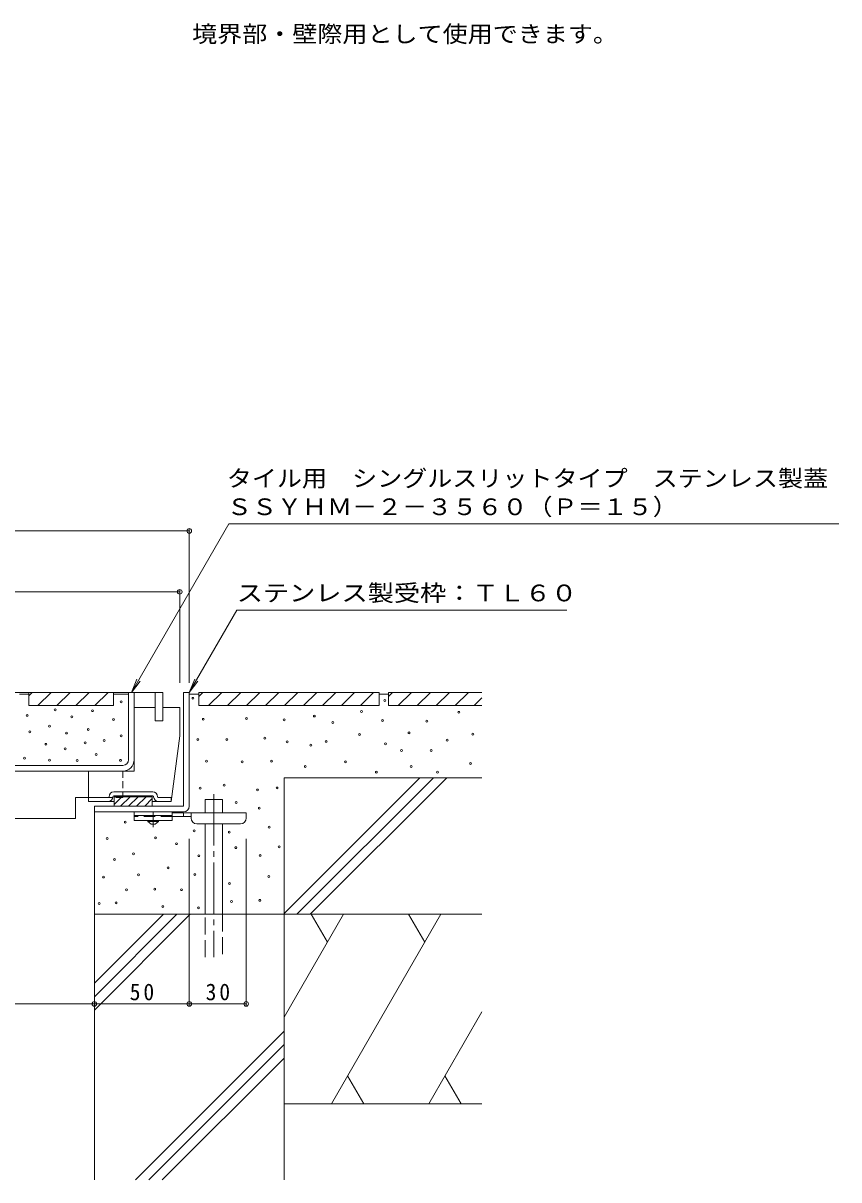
# Model space of a CAD drawing. Units: millimetres at full size, sheet at 1:3. Extents: x -1126 to 1153, y -824 to 816.
# Drawn here: x 682 to 1112, y -620 to -10 of the extents above; entities that cross this region are included whole.
import ezdxf
from ezdxf.enums import TextEntityAlignment as Align

# ---------------------------------------------------------------- set-up
doc = ezdxf.new("R2010")
doc.units = ezdxf.units.MM
doc.header["$LTSCALE"] = 3
doc.header["$PDMODE"] = 32
doc.header["$PDSIZE"] = 2.4
for name, pattern in [('CHAIN1', [8, 5, -1, 1, -1]), ('CHAIN2', [12, 9, -1, 1, -1]), ('DASHED1', [1.8, 1.2, -0.6]), ('DASHED2', [3, 2, -1]), ('DASHED3', [4, 3, -1])]:
    doc.linetypes.add(name, pattern=pattern)
for name, color, linetype, lineweight in [('4-1', 2, 'Continuous', 9), ('4-2', 3, 'Continuous', 9), ('4-3', 4, 'Continuous', 9), ('4-4', 7, 'Continuous', 9), ('4-5', 7, 'Continuous', 9), ('4-6', 6, 'Continuous', 9), ('4-9', 5, 'Continuous', 5), ('4-A', 6, 'Continuous', 9), ('4-C', 2, 'Continuous', 9), ('4-E', 7, 'Continuous', 9), ('D-5', 7, 'Continuous', 9)]:
    doc.layers.add(name, color=color, linetype=linetype, lineweight=lineweight)
doc.styles.add('ＭＳ ゴシック', font='')
doc.styles.get('ＭＳ ゴシック').set_extended_font_data('MS Gothic')

msp = doc.modelspace()

# ---------------------------------------------------------------- linework, layer by layer
at = {"layer": '4-1'}
for p, q in [((766.265, -363.119), (769.265, -363.119)), ((766.265, -423.119), (766.265, -363.119)), ((769.265, -423.119), (769.265, -363.119)), ((766.265, -423.119), (719.265, -423.119)), ((719.265, -426.119), (719.265, -423.119)), ((766.265, -426.119), (719.265, -426.119))]:
    msp.add_line(p, q, dxfattribs=at)
msp.add_arc((766.265, -423.119), 3, 270, 0, dxfattribs=at)
at = {"layer": '4-2'}
for p, q in [((424.265, -363.119), (755.265, -363.119)), ((737.265, -398.619), (737.265, -363.119)), ((740.265, -371.119), (740.265, -363.119)), ((430.265, -401.619), (734.265, -401.619)), ((430.265, -404.619), (734.265, -404.619))]:
    msp.add_line(p, q, dxfattribs=at)
for radius in [3, 6]:
    msp.add_arc((734.265, -398.619), radius, 270, 0, dxfattribs=at)
at = {"layer": '4-3'}
for p, q in [((740.265, -404.619), (740.265, -371.119)), ((740.265, -371.119), (751.265, -371.119)), ((751.265, -378.119), (751.265, -371.119)), ((755.265, -371.119), (764.265, -371.119)), ((755.265, -378.119), (755.265, -371.119)), ((764.265, -386.119), (764.265, -371.119)), ((755.265, -378.119), (751.265, -378.119)), ((764.265, -386.119), (759.765, -420.619)), ((740.265, -404.619), (716.265, -404.619)), ((726.515, -418.619), (716.265, -418.619)), ((729.515, -415.619), (750.015, -415.619)), ((729.515, -417.619), (750.015, -417.619)), ((729.765, -417.619), (729.765, -423.119)), ((749.765, -417.719), (729.765, -417.719)), ((749.765, -417.819), (729.765, -417.819)), ((749.765, -417.919), (729.765, -417.919)), ((749.765, -418.019), (729.765, -418.019)), ((749.765, -418.119), (729.765, -418.119)), ((733.808, -418.119), (729.765, -422.163)), ((738.051, -418.119), (733.051, -423.119)), ((742.294, -418.119), (737.294, -423.119)), ((746.536, -418.119), (741.536, -423.119)), ((749.765, -419.133), (745.779, -423.119)), ((749.765, -417.619), (749.765, -423.119)), ((759.765, -420.619), (749.765, -420.619)), ((753.015, -418.619), (759.765, -418.619)), ((759.765, -420.619), (759.765, -418.619)), ((729.765, -423.119), (749.765, -423.119))]:
    msp.add_line(p, q, dxfattribs=at)
msp.add_lwpolyline([(729.765, -420.619), (716.265, -420.619), (716.265, -404.619)], dxfattribs=at)
for centre, radius, start, end in [((726.515, -418.119), 0.5, 270, 0), ((726.515, -418.119), 2.5, 270, 0), ((729.515, -418.119), 2.5, 90, 180), ((729.515, -418.119), 0.5, 90, 180), ((750.015, -418.119), 2.5, 0, 90), ((750.015, -418.119), 0.5, 0, 90), ((753.015, -418.119), 2.5, 180, 270), ((753.015, -418.119), 0.5, 180, 270)]:
    msp.add_arc(centre, radius, start, end, dxfattribs=at)
at = {"layer": '4-4'}
for p, q in [((419.265, -278.024), (769.265, -278.024)), ((769.265, -277.124), (769.265, -358.12)), ((764.265, -310.141), (424.265, -310.141)), ((764.265, -309.241), (764.265, -358.12)), ((719.265, -528.267), (719.265, -431.119)), ((769.265, -528.267), (769.265, -440.419)), ((799.265, -528.267), (799.265, -440.419)), ((469.265, -527.367), (719.265, -527.367)), ((719.265, -527.367), (769.265, -527.367)), ((769.265, -527.367), (799.265, -527.367))]:
    msp.add_line(p, q, dxfattribs=at)
for p in [(769.265, -278.024), (764.265, -310.141), (719.265, -527.367), (769.265, -527.367), (799.265, -527.367)]:
    msp.add_point(p, dxfattribs=at)
at = {"layer": '4-5'}
for p, q in [((794.285, -319.783), (769.265, -363.119)), ((968.285, -319.783), (794.285, -319.783)), ((738.765, -363.119), (743.331, -357.169)), ((769.265, -363.119), (772.135, -356.19)), ((769.265, -363.119), (773.831, -357.169))]:
    msp.add_line(p, q, dxfattribs=at)
msp.add_lwpolyline([(1111.57, -274.217), (790.093, -274.217), (738.765, -363.119), (741.635, -356.19)], dxfattribs=at)
at = {"layer": '4-6'}
for p, q in [((819.265, -480.119), (819.265, -408.119)), ((819.265, -479.682), (890.827, -408.119)), ((819.265, -408.119), (923.465, -408.119)), ((825.899, -480.119), (897.898, -408.119)), ((832.97, -480.119), (904.969, -408.119)), ((777.723, -419.619), (786.724, -419.619)), ((777.723, -426.619), (777.723, -419.619)), ((786.724, -426.619), (786.724, -419.619)), ((719.265, -423.119), (719.265, -620.119)), ((777.723, -480.119), (777.723, -432.419)), ((786.724, -480.119), (786.724, -432.419)), ((719.265, -480.119), (819.265, -480.119)), ((719.265, -516.5), (755.645, -480.119)), ((719.265, -523.571), (762.716, -480.119)), ((719.265, -530.642), (769.787, -480.119)), ((850.596, -480.119), (819.265, -534.387)), ((819.265, -480.119), (819.265, -620.119)), ((819.265, -480.119), (923.465, -480.119)), ((833.549, -480.119), (842.073, -494.883)), ((901.899, -480.119), (844.164, -580.119)), ((884.851, -480.119), (893.375, -494.883)), ((923.465, -531.623), (895.466, -580.119)), ((740.907, -620.119), (819.265, -541.762)), ((747.978, -620.119), (819.265, -548.833)), ((755.049, -620.119), (819.265, -555.904)), ((852.687, -565.356), (861.211, -580.119)), ((903.989, -565.356), (912.513, -580.119)), ((819.265, -580.119), (923.465, -580.119))]:
    msp.add_line(p, q, dxfattribs=at)
at = {"layer": '4-6', "linetype": 'CHAIN2'}
msp.add_line((782.224, -416.834), (782.224, -502.786), dxfattribs=at)
at = {"layer": '4-6', "linetype": 'DASHED3'}
for p, q in [((777.723, -502.786), (777.723, -480.119)), ((786.724, -480.119), (786.724, -502.786))]:
    msp.add_line(p, q, dxfattribs=at)
at = {"layer": '4-9'}
for p, q in [((716.265, -418.619), (709.265, -418.619)), ((709.265, -418.619), (709.265, -429.619)), ((479.265, -429.619), (709.265, -429.619))]:
    msp.add_line(p, q, dxfattribs=at)
at = {"layer": '4-9', "linetype": 'DASHED1'}
msp.add_lwpolyline([(734.265, -404.619), (734.265, -418.619), (716.265, -418.619)], dxfattribs=at)
at = {"layer": '4-A'}
msp.add_lwpolyline([(755.265, -378.119), (751.265, -378.119), (751.265, -363.119), (755.265, -363.119)], close=True, dxfattribs=at)
at = {"layer": '4-C', "color": 3}
for p, q in [((740.265, -426.119), (740.265, -430.619)), ((760.265, -426.119), (740.265, -426.119)), ((760.265, -426.119), (760.265, -430.619)), ((760.265, -428.119), (740.265, -428.119)), ((760.265, -430.619), (740.265, -430.619))]:
    msp.add_line(p, q, dxfattribs=at)
at = {"layer": '4-C', "color": 4, "linetype": 'CHAIN1'}
msp.add_line((750.265, -434.167), (750.265, -426.119), dxfattribs=at)
at = {"layer": '4-C', "color": 4}
for p, q in [((799.265, -426.619), (760.265, -426.619)), ((766.265, -428.619), (766.265, -426.619)), ((770.265, -429.419), (770.265, -426.619)), ((799.265, -429.419), (799.265, -426.619)), ((770.27, -428.619), (760.265, -428.619)), ((773.265, -432.419), (796.265, -432.419))]:
    msp.add_line(p, q, dxfattribs=at)
at = {"layer": '4-C', "color": 3, "linetype": 'DASHED2'}
msp.add_line((760.265, -428.619), (740.265, -428.619), dxfattribs=at)
at = {"layer": '4-C'}
for p, q in [((747.515, -431.119), (747.515, -430.619)), ((747.515, -431.119), (749.265, -432.619)), ((747.515, -431.119), (753.015, -431.119)), ((749.265, -432.619), (751.265, -432.619)), ((751.265, -432.619), (753.015, -431.119)), ((753.015, -431.119), (753.015, -430.619))]:
    msp.add_line(p, q, dxfattribs=at)
at = {"layer": '4-C', "color": 4}
for centre, start, end in [((773.265, -429.419), 180, 270), ((796.265, -429.419), 270, 0)]:
    msp.add_arc(centre, 3, start, end, dxfattribs=at)
at = {"layer": '4-E', "color": 2}
for p, q in [((679.765, -364.119), (684.765, -364.119)), ((684.765, -363.119), (684.765, -370.119)), ((684.765, -363.119), (729.365, -363.119)), ((684.765, -364.88), (686.526, -363.119)), ((689.526, -370.119), (696.526, -363.119)), ((699.526, -370.119), (706.526, -363.119)), ((709.526, -370.119), (716.526, -363.119)), ((719.526, -370.119), (726.526, -363.119)), ((729.365, -363.119), (729.365, -370.119)), ((737.265, -364.119), (729.365, -364.119)), ((769.265, -364.119), (774.265, -364.119)), ((774.265, -363.119), (774.265, -370.119)), ((774.265, -363.119), (869.265, -363.119)), ((774.265, -365.28), (776.426, -363.119)), ((779.426, -370.119), (786.426, -363.119)), ((789.426, -370.119), (796.426, -363.119)), ((799.426, -370.119), (806.426, -363.119)), ((809.426, -370.119), (816.426, -363.119)), ((819.426, -370.119), (826.426, -363.119)), ((829.426, -370.119), (836.426, -363.119)), ((839.426, -370.119), (846.426, -363.119)), ((849.426, -370.119), (856.426, -363.119)), ((859.426, -370.119), (866.426, -363.119)), ((869.265, -363.119), (869.265, -370.119)), ((869.265, -364.119), (874.265, -364.119)), ((874.265, -363.119), (923.465, -363.119)), ((874.265, -363.119), (874.265, -370.119)), ((874.265, -365.28), (876.426, -363.119)), ((879.426, -370.119), (886.426, -363.119)), ((889.426, -370.119), (896.426, -363.119)), ((899.426, -370.119), (906.426, -363.119)), ((909.426, -370.119), (916.426, -363.119)), ((729.365, -370.119), (684.765, -370.119)), ((869.265, -370.119), (774.265, -370.119)), ((923.465, -370.119), (874.265, -370.119)), ((919.426, -370.119), (923.465, -366.08))]:
    msp.add_line(p, q, dxfattribs=at)
at = {"layer": '4-E'}
for centre in [(771.226, -366.266), (698.607, -372.363), (733.445, -368.144), (872.35, -367.386), (683.86, -375.248), (707.36, -376.086), (718.245, -372.801), (729.317, -377.504), (776.679, -377.346), (799.372, -376.955), (819.261, -377.607), (835.18, -375.602), (860.025, -373.254), (871.176, -377.95), (894.456, -378.341), (911.28, -373.646), (685.312, -383.949), (695.602, -380.986), (704.617, -384.578), (716.089, -382.698), (844.888, -378.977), (885.066, -384.405), (693.773, -390.523), (714.423, -389.753), (724.418, -388.479), (733.433, -386.029), (773.801, -388.057), (789.069, -388.041), (809.153, -387.258), (820.826, -389.149), (841.367, -388.954), (859.047, -385.383), (872.741, -390.274), (905.216, -388.318), (918.714, -385.188), (703.833, -392.94), (720.205, -395.828), (833.346, -390.91), (881.153, -393.796), (896.804, -393.796), (682.428, -397.81), (695.667, -398.884), (710.169, -399.015), (733.041, -398.963), (778.374, -399.387), (797.155, -399.779), (812.675, -399.387), (830.412, -402.257), (851.54, -399.713), (886.24, -402.208), (917.54, -400.643), (867.85, -405.142), (900.129, -405.142), (775.008, -413.618), (787.702, -412.053), (805.265, -414.574), (815.525, -413.531), (793.988, -421.23), (806.181, -424.172), (735.571, -431.59), (771.853, -436.139), (790.382, -436.805), (811.423, -434.157), (726.045, -440.149), (751.548, -439.87), (762.493, -442.895), (793.835, -445), (816.706, -444.53), (729.801, -451.229), (739.904, -448.194), (774.294, -449.232), (806.612, -449.054), (758.086, -455.688), (724.057, -460.479), (742.484, -459.373), (772.186, -459.217), (790.395, -463.919), (811.157, -460.233), (736.219, -467.236), (751.049, -466.832), (765.195, -467.165), (721.813, -474.418), (730.691, -474.115), (755.383, -476.081), (791.491, -473.322), (806.489, -472.764), (774.072, -476.748)]:
    msp.add_circle(centre, 0.5, dxfattribs=at)

# ---------------------------------------------------------------- texts
at = {"layer": '4-4', "color": 2, "char_height": 8.798, "attachment_point": 7, "style": 'ＭＳ ゴシック'}
for s, insert in [('\\T1.27;\\W0.95;50', (737.89, -525.567)), ('\\T1.27;\\W0.95;30', (777.89, -525.567))]:
    msp.add_mtext(s, dxfattribs=dict(at, insert=insert))
at = {"layer": '4-5', "color": 2, "style": 'ＭＳ ゴシック'}
for s, width, p in [('タイル用\u3000シングルスリットタイプ\u3000ステンレス製蓋', 1.1, (789.07, -257.336)), ('ＳＳＹＨＭ－２－３５６０（Ｐ＝１５）', 1.1, (789.07, -272.336)), ('ステンレス製受枠：ＴＬ６０', 1.15, (794.285, -317.775))]:
    msp.add_text(s, height=8.798, dxfattribs=dict(at, width=width)).set_placement(p, align=Align.BOTTOM_LEFT)
at = {"layer": 'D-5', "color": 2, "style": 'ＭＳ ゴシック', "width": 1.1}
msp.add_text('\u3000境界部・壁際用として使用できます。', height=8.798, dxfattribs=at).set_placement((757.575, -23.089), align=Align.BOTTOM_LEFT)

doc.saveas('drawing.dxf')
